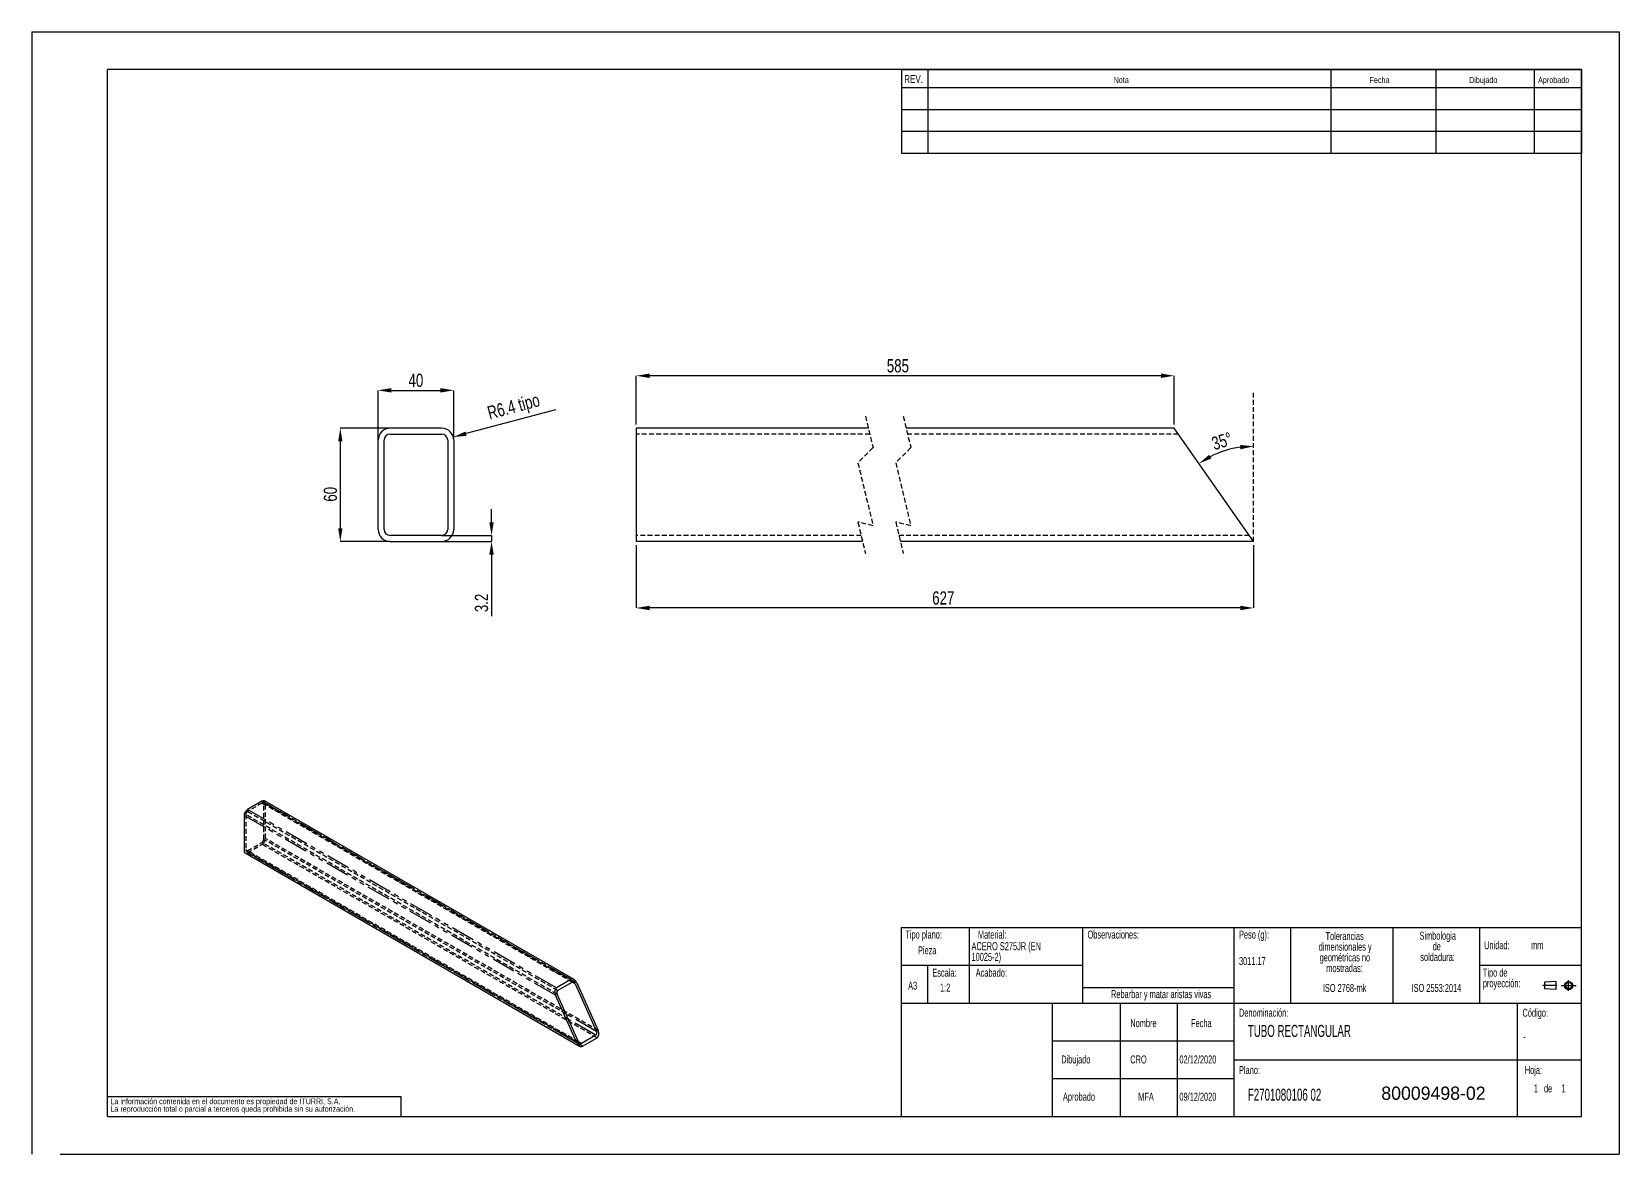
# Model space of a CAD drawing. Extents: x 0 to 2826, y 0 to 813.
# Drawn here: x 0 to 420, y 0 to 297 of the extents above; entities that cross this region are included whole.
import ezdxf

# ---------------------------------------------------------------- set-up
doc = ezdxf.new("R2010")
doc.units = 0
doc.header["$PDSIZE"] = -1
for name, pattern in [('SLD-CENTRADA-DOBLE', [12.7, 6.35, -1.27, 1.27, -1.27, 1.27, -1.27]), ('SLD-CENTRADA-TRAZOS-LARGOS', [19.05, 15.24, -1.27, 1.27, -1.27]), ('SLD-CONTINUA', [0]), ('SLD-DISCONTINUA', [1.905, 1.27, -0.635])]:
    doc.linetypes.add(name, pattern=pattern)
doc.layers.get('0').update_dxf_attribs({"linetype": 'CONTINUOUS'})
doc.layers.get('Defpoints').update_dxf_attribs({"linetype": 'CONTINUOUS'})
doc.layers.add('FORMATO', color=7, linetype='SLD-CONTINUA')
doc.layers.add('SLD-0', color=179, linetype='SLD-CONTINUA')
doc.styles.add('SLDTEXTSTYLE0', font='TXT', dxfattribs={"width": 0.605})
doc.styles.add('SLDTEXTSTYLE1', font='TXT', dxfattribs={"width": 0.75})
doc.dimstyles.new('SLDDIMSTYLE0', dxfattribs={"dimtxt": 3.5, "dimasz": 3.5, "dimexe": 0, "dimexo": 0.0625, "dimgap": 0.875, "dimtad": 1, "dimdec": 1, "dimlfac": 2, "dimrnd": 1e-09, "dimzin": 12, "dimdsep": 46, "dimtxsty": 'SLDTEXTSTYLE1', "dimsah": 1, "dimcen": 0.09, "dimadec": 0, "dimazin": 0, "dimtfac": 1, "dimtdec": 1, "dimtofl": 0, "dimtmove": 0, "dimatfit": 3, "dimfxl": 0, "dimtolj": 1, "dimtzin": 12, "dimarcsym": 0})
doc.dimstyles.new('SLDDIMSTYLE1', dxfattribs={"dimtxt": 3.5, "dimasz": 3.5, "dimexe": 0, "dimexo": 0.0625, "dimgap": 0.875, "dimtad": 1, "dimdec": 1, "dimlfac": 2, "dimrnd": 1e-09, "dimzin": 12, "dimdsep": 46, "dimtxsty": 'SLDTEXTSTYLE1', "dimsah": 1, "dimcen": 0.09, "dimadec": 0, "dimazin": 0, "dimtfac": 1, "dimtdec": 1, "dimtmove": 0, "dimatfit": 0, "dimfxl": 0, "dimtolj": 1, "dimtzin": 12, "dimarcsym": 0})
doc.dimstyles.new('SLDDIMSTYLE2', dxfattribs={"dimtxt": 3.5, "dimasz": 3.5, "dimexe": 0, "dimexo": 0.0625, "dimgap": 0.875, "dimtad": 1, "dimdec": 1, "dimlfac": 2, "dimrnd": 1e-09, "dimzin": 12, "dimdsep": 46, "dimtxsty": 'SLDTEXTSTYLE1', "dimsah": 1, "dimcen": 0, "dimadec": 0, "dimazin": 0, "dimtfac": 1, "dimtdec": 1, "dimtofl": 0, "dimtmove": 0, "dimatfit": 3, "dimfxl": 0, "dimtolj": 1, "dimtzin": 12, "dimarcsym": 0})

# ---------------------------------------------------------------- blocks, each defined once
blk = doc.blocks.new('BLOQUE3')
at = {"color": 7, "linetype": 'SLD-CENTRADA-TRAZOS-LARGOS'}
for p, q in [((397.92, 130.06), (394.8, 130.06)), ((398.88, 130.02), (402.16, 130.02)), ((400.52, 128.85), (400.52, 131.19))]:
    blk.add_line(p, q, dxfattribs=at)
at = {"color": 7, "linetype": 'SLD-CONTINUA'}
for p, q in [((397.68, 130.95), (395.23, 130.77)), ((395.23, 130.77), (395.23, 129.34)), ((397.68, 130.95), (397.68, 129.16)), ((397.68, 129.16), (395.23, 129.34))]:
    blk.add_line(p, q, dxfattribs=at)
for radius in [0.892, 0.713]:
    blk.add_circle((400.52, 130.02), radius, dxfattribs=at)
blk = doc.blocks.new('SW_NOTE_0')
at = {"layer": 'SLD-0', "color": 0, "attachment_point": 2, "style": 'SLDTEXTSTYLE0'}
for s, insert, char_height in [('dimensionales y', (7.54, -0.09), 2.1167), ('Tolerancias', (7.41, 2.73), 2.1167), ('geométricas no', (7.46, -2.92), 2.1167), ('mostradas:', (7.38, -5.74), 2.117)]:
    blk.add_mtext(s, dxfattribs=dict(at, insert=insert, char_height=char_height))
blk = doc.blocks.new('SW_NOTE_0_1')
at = {"layer": 'SLD-0', "color": 0, "attachment_point": 1, "style": 'SLDTEXTSTYLE0'}
for s, insert, char_height in [('Tipo de', (0, 2.73), 2.117), ('proyección:', (0, -0.09), 2.1167)]:
    blk.add_mtext(s, dxfattribs=dict(at, insert=insert, char_height=char_height))
blk = doc.blocks.new('SW_NOTE_0_2')
at = {"layer": 'SLD-0', "color": 0, "char_height": 2.117, "attachment_point": 2, "style": 'SLDTEXTSTYLE0'}
for s, insert in [('Simbologia', (7.11, 2.73)), ('de', (6.84, -0.09)), ('soldadura:', (7.06, -2.92))]:
    blk.add_mtext(s, dxfattribs=dict(at, insert=insert))
blk = doc.blocks.new('SW_NOTE_0_3')
at = {"layer": 'SLD-0', "color": 0, "attachment_point": 1, "style": 'SLDTEXTSTYLE0'}
for s, insert, char_height in [('ACERO S275JR (EN', (0, 2.73), 2.1167), ('10025-2)', (0, -0.09), 2.117)]:
    blk.add_mtext(s, dxfattribs=dict(at, insert=insert, char_height=char_height))
blk = doc.blocks.new('SW_NOTE_0_4')
at = {"layer": 'SLD-0', "color": 0, "char_height": 1.5, "attachment_point": 1, "style": 'SLDTEXTSTYLE1'}
for s, insert in [('La información contenida en el documento es propiedad de ITURRI, S.A.', (0, 1.93)), ('La reproducción total o parcial a terceros queda prohibida sin su autorización.', (0, -0.07))]:
    blk.add_mtext(s, dxfattribs=dict(at, insert=insert))
blk = doc.blocks.new('SW_NOTE_0_5')
at = {"layer": 'SLD-0', "color": 0, "attachment_point": 2, "style": 'SLDTEXTSTYLE0'}
for s, insert, char_height in [('dimensionales y', (7.54, -0.09), 2.1167), ('Tolerancias', (7.41, 2.73), 2.1167), ('geométricas no', (7.46, -2.92), 2.1167), ('mostradas:', (7.38, -5.74), 2.117)]:
    blk.add_mtext(s, dxfattribs=dict(at, insert=insert, char_height=char_height))
blk = doc.blocks.new('SW_NOTE_0_6')
at = {"layer": 'SLD-0', "color": 0, "attachment_point": 1, "style": 'SLDTEXTSTYLE0'}
for s, insert, char_height in [('Tipo de', (0, 2.73), 2.117), ('proyección:', (0, -0.09), 2.1167)]:
    blk.add_mtext(s, dxfattribs=dict(at, insert=insert, char_height=char_height))
blk = doc.blocks.new('SW_NOTE_0_7')
at = {"layer": 'SLD-0', "color": 0, "char_height": 2.117, "attachment_point": 2, "style": 'SLDTEXTSTYLE0'}
for s, insert in [('Simbologia', (7.11, 2.73)), ('de', (6.84, -0.09)), ('soldadura:', (7.06, -2.92))]:
    blk.add_mtext(s, dxfattribs=dict(at, insert=insert))
blk = doc.blocks.new('SW_NOTE_0_8')
at = {"layer": 'SLD-0', "color": 0, "attachment_point": 1, "style": 'SLDTEXTSTYLE0'}
for s, insert, char_height in [('ACERO S275JR (EN', (0, 2.73), 2.1167), ('10025-2)', (0, -0.09), 2.117)]:
    blk.add_mtext(s, dxfattribs=dict(at, insert=insert, char_height=char_height))
blk = doc.blocks.new('SW_NOTE_0_9')
at = {"layer": 'SLD-0', "color": 0, "char_height": 1.5, "attachment_point": 1, "style": 'SLDTEXTSTYLE1'}
for s, insert in [('La información contenida en el documento es propiedad de ITURRI, S.A.', (0, 1.93)), ('La reproducción total o parcial a terceros queda prohibida sin su autorización.', (0, -0.07))]:
    blk.add_mtext(s, dxfattribs=dict(at, insert=insert))
blk = doc.blocks.new('_D')
at = {"layer": 'Defpoints', "color": 0}
for p in [(159.94, 162.12), (323.23, 162.12), (159.94, 144.54)]:
    blk.add_point(p, dxfattribs=at)
at = {"layer": 'FORMATO', "color": 0, "lineweight": -2}
for p, q in [((159.94, 161.12), (159.94, 144.54)), ((323.23, 161.12), (323.23, 144.54)), ((319.73, 144.54), (163.44, 144.54))]:
    blk.add_line(p, q, dxfattribs=at)
at = {"layer": 'FORMATO', "color": 0}
for points in [[(163.44, 145.12), (163.44, 143.95), (159.94, 144.54)], [(319.73, 145.12), (319.73, 143.95), (323.23, 144.54)]]:
    blk.add_solid(points, dxfattribs=at)
at = {"layer": 'FORMATO', "color": 0, "insert": (241.16, 147.16), "char_height": 3.5, "attachment_point": 5, "style": 'SLDTEXTSTYLE1'}
blk.add_mtext('\\A1;627', dxfattribs=at)
blk = doc.blocks.new('_D_1')
at = {"layer": 'Defpoints', "color": 0}
for p in [(159.94, 205.98), (159.94, 192.12), (302.25, 192.12)]:
    blk.add_point(p, dxfattribs=at)
at = {"layer": 'FORMATO', "color": 0, "lineweight": -2}
for p, q in [((159.94, 193.12), (159.94, 205.98)), ((298.75, 205.98), (163.44, 205.98)), ((302.25, 193.12), (302.25, 205.98))]:
    blk.add_line(p, q, dxfattribs=at)
at = {"layer": 'FORMATO', "color": 0}
for points in [[(163.44, 206.56), (163.44, 205.39), (159.94, 205.98)], [(298.75, 206.56), (298.75, 205.39), (302.25, 205.98)]]:
    blk.add_solid(points, dxfattribs=at)
at = {"layer": 'FORMATO', "color": 0, "insert": (229.15, 208.6), "char_height": 3.5, "attachment_point": 5, "style": 'SLDTEXTSTYLE1'}
blk.add_mtext('\\A1;585', dxfattribs=at)
blk = doc.blocks.new('_D_2')
at = {"layer": 'Defpoints', "color": 0}
for p in [(111.64, 202.12), (91.64, 188.92), (111.64, 188.92)]:
    blk.add_point(p, dxfattribs=at)
at = {"layer": 'FORMATO', "color": 0, "lineweight": -2}
for p, q in [((91.64, 188.98), (91.64, 202.12)), ((95.14, 202.12), (108.14, 202.12)), ((111.64, 188.98), (111.64, 202.12))]:
    blk.add_line(p, q, dxfattribs=at)
at = {"layer": 'FORMATO', "color": 0}
for points in [[(95.14, 202.71), (95.14, 201.54), (91.64, 202.12)], [(108.14, 202.71), (108.14, 201.54), (111.64, 202.12)]]:
    blk.add_solid(points, dxfattribs=at)
at = {"layer": 'FORMATO', "color": 0, "insert": (101.64, 204.75), "char_height": 3.5, "attachment_point": 5, "style": 'SLDTEXTSTYLE1'}
blk.add_mtext('\\A1;40', dxfattribs=at)
blk = doc.blocks.new('_D_3')
at = {"layer": 'Defpoints', "color": 0}
for p in [(94.84, 192.12), (81.64, 162.12), (94.84, 162.12)]:
    blk.add_point(p, dxfattribs=at)
at = {"layer": 'FORMATO', "color": 0, "lineweight": -2}
for p, q in [((94.78, 192.12), (81.64, 192.12)), ((81.64, 188.62), (81.64, 165.62)), ((94.78, 162.12), (81.64, 162.12))]:
    blk.add_line(p, q, dxfattribs=at)
at = {"layer": 'FORMATO', "color": 0}
for points in [[(81.06, 188.62), (82.22, 188.62), (81.64, 192.12)], [(81.06, 165.62), (82.22, 165.62), (81.64, 162.12)]]:
    blk.add_solid(points, dxfattribs=at)
at = {"layer": 'FORMATO', "color": 0, "insert": (79.01, 174.62), "char_height": 3.5, "attachment_point": 5, "rotation": 90, "style": 'SLDTEXTSTYLE1'}
blk.add_mtext('\\A1;60', dxfattribs=at)
blk = doc.blocks.new('_D_4')
at = {"layer": 'Defpoints', "color": 0}
for p in [(108.44, 163.72), (108.44, 162.12), (121.64, 163.72)]:
    blk.add_point(p, dxfattribs=at)
at = {"layer": 'FORMATO', "color": 0, "lineweight": -2}
for p, q in [((121.64, 167.22), (121.64, 170.72)), ((108.5, 163.72), (121.64, 163.72)), ((108.5, 162.12), (121.64, 162.12)), ((121.64, 163.72), (121.64, 162.12)), ((121.64, 158.62), (121.64, 142.37))]:
    blk.add_line(p, q, dxfattribs=at)
at = {"layer": 'FORMATO', "color": 0}
for points in [[(121.06, 167.22), (122.22, 167.22), (121.64, 163.72)], [(121.06, 158.62), (122.22, 158.62), (121.64, 162.12)]]:
    blk.add_solid(points, dxfattribs=at)
at = {"layer": 'FORMATO', "color": 0, "insert": (119.01, 145.87), "char_height": 3.5, "attachment_point": 5, "rotation": 90, "style": 'SLDTEXTSTYLE1'}
blk.add_mtext('\\A1;3.2', dxfattribs=at)
blk = doc.blocks.new('_D_5')
at = {"layer": 'Defpoints', "color": 0}
for p in [(111.53, 189.75), (108.44, 188.92)]:
    blk.add_point(p, dxfattribs=at)
at = {"layer": 'FORMATO', "color": 0, "lineweight": -2}
blk.add_line((138.58, 197), (114.91, 190.66), dxfattribs=at)
at = {"layer": 'FORMATO', "color": 0}
blk.add_solid([(114.76, 191.22), (115.06, 190.09), (111.53, 189.75)], dxfattribs=at)
at = {"layer": 'FORMATO', "color": 0, "insert": (127.6, 197.38), "char_height": 3.5, "attachment_point": 5, "rotation": 15, "style": 'SLDTEXTSTYLE1'}
blk.add_mtext('\\A1;R6.4 tipo', dxfattribs=at)
blk = doc.blocks.new('*D21')
at = {"layer": 'Defpoints', "color": 0}
for p in [(323.23, 202.12), (302.25, 192.12), (318.14, 186.81), (323.23, 162.12), (323.26, 162.12)]:
    blk.add_point(p, dxfattribs=at)
at = {"layer": 'FORMATO', "color": 0, "lineweight": -2}
blk.add_arc((323.23, 162.15), 25.17, 97.9724, 117.0276, dxfattribs=at)
at = {"layer": 'FORMATO', "color": 0}
for points in [[(312.1, 184.08), (311.49, 185.08), (308.8, 182.77)], [(319.7, 187.67), (319.78, 186.5), (323.23, 187.33)]]:
    blk.add_solid(points, dxfattribs=at)
at = {"layer": 'FORMATO', "color": 0, "insert": (314.88, 188.67), "char_height": 3.5, "attachment_point": 5, "rotation": 17.5, "style": 'SLDTEXTSTYLE1'}
blk.add_mtext('\\A1;35°', dxfattribs=at)

msp = doc.modelspace()

# ---------------------------------------------------------------- linework, layer by layer
at = {"color": 7, "linetype": 'SLD-CONTINUA'}
for p, q in [((0, 297), (420, 297)), ((0, 297), (0, -0.001)), ((420, 297), (420, 0)), ((410, 287), (20, 287)), ((20, 10), (20, 287)), ((410, 10), (410, 287)), ((108.439, 192.122), (94.839, 192.122)), ((94.839, 190.522), (108.439, 190.522)), ((159.942, 192.122), (159.942, 188.922)), ((221.342, 192.122), (159.942, 192.122)), ((302.25, 192.122), (231.342, 192.122)), ((91.639, 165.322), (91.639, 188.922)), ((93.239, 165.322), (93.239, 188.922)), ((110.039, 188.922), (110.039, 165.322)), ((111.639, 188.922), (111.639, 165.322)), ((159.942, 188.922), (159.942, 165.322)), ((159.942, 165.322), (159.942, 162.122)), ((108.439, 163.722), (94.839, 163.722)), ((94.839, 162.122), (108.439, 162.122)), ((219.819, 162.122), (159.942, 162.122)), ((323.256, 162.122), (229.819, 162.122)), ((60.916, 93.424), (57.069, 91.203)), ((143.481, 46.193), (61.556, 93.487)), ((56.164, 89.636), (56.164, 80.295)), ((56.429, 79.709), (144.915, 28.627)), ((230, 60), (410, 60)), ((230, 60), (230, 10)), ((142.656, 46.237), (138.809, 44.016)), ((144.202, 29.472), (138.538, 42.083)), ((144.654, 29.733), (138.99, 42.344)), ((139.126, 43.311), (142.972, 45.531)), ((143.742, 45.087), (149.406, 32.476)), ((144.194, 45.348), (149.859, 32.737)), ((149.27, 31.509), (145.424, 29.289)), ((145.741, 28.583), (149.587, 30.804)), ((20, 10), (410, 10)), ((7.531, 0), (420, 0))]:
    msp.add_line(p, q, dxfattribs=at)
at = {"color": 7, "linetype": 'SLD-DISCONTINUA'}
for p, q in [((323.234, 162.125), (323.234, 202.125)), ((220.58, 195.297), (222.58, 186.96)), ((230.58, 195.297), (232.58, 186.96)), ((221.726, 190.522), (159.942, 190.522)), ((303.37, 190.522), (231.726, 190.522)), ((222.58, 186.96), (218.58, 182.96)), ((232.58, 186.96), (228.58, 182.96)), ((218.58, 182.96), (222.58, 166.285)), ((228.58, 182.96), (232.58, 166.285)), ((222.58, 166.285), (218.58, 167.285)), ((218.58, 167.285), (220.58, 158.947)), ((232.58, 166.285), (228.58, 167.285)), ((228.58, 167.285), (230.58, 158.947)), ((219.435, 163.722), (159.942, 163.722)), ((322.136, 163.722), (229.435, 163.722)), ((60.916, 92.901), (57.069, 90.681)), ((142.972, 45.531), (60.916, 92.901)), ((143.385, 45.509), (61.236, 92.933)), ((61.369, 83.299), (61.369, 92.64)), ((142.972, 45.531), (61.369, 92.64)), ((61.821, 83.56), (61.821, 92.901)), ((144.194, 45.348), (61.821, 92.901)), ((56.617, 89.897), (56.617, 80.556)), ((138.99, 42.344), (56.617, 89.897)), ((139.126, 43.311), (57.069, 90.681)), ((144.654, 29.733), (56.617, 80.556)), ((56.749, 80.263), (145.011, 29.31)), ((57.069, 80.294), (60.916, 82.515)), ((57.069, 79.772), (60.916, 81.993)), ((144.654, 29.733), (57.069, 80.294)), ((141.961, 35.729), (60.916, 82.515)), ((149.587, 30.804), (60.916, 81.993)), ((141.328, 37.14), (61.369, 83.299)), ((149.859, 32.737), (61.821, 83.56)), ((145.741, 28.583), (57.069, 79.772))]:
    msp.add_line(p, q, dxfattribs=at)
msp.add_line((323.256, 162.122), (302.25, 192.122))
at = {"color": 8, "linetype": 'SLD-CENTRADA-DOBLE'}
for p, q in [((142.656, 46.237), (60.916, 93.424)), ((138.538, 42.083), (56.164, 89.636)), ((138.809, 44.016), (57.069, 91.203)), ((144.202, 29.472), (56.164, 80.295)), ((143.742, 45.087), (142.972, 45.531)), ((149.406, 32.476), (141.328, 37.14)), ((149.27, 31.509), (141.961, 35.729)), ((145.424, 29.289), (144.654, 29.733))]:
    msp.add_line(p, q, dxfattribs=at)
at = {"color": 7, "linetype": 'SLD-CONTINUA'}
for centre, radius, start, end in [((94.839, 188.922), 3.2, 90, 180), ((94.839, 188.922), 1.6, 90, 180), ((108.439, 188.922), 3.2, 0, 90), ((108.439, 188.922), 1.6, 360, 90), ((94.839, 165.322), 3.2, 180, 270), ((94.839, 165.322), 1.6, 180, 270), ((108.439, 165.322), 3.2, 270, 0), ((108.439, 165.322), 1.6, 270, 0), ((61.291, 92.901), 0.644, 65.6929, 125.61755), ((58.129, 89.546), 1.967, 122.60548, 177.39452), ((56.773, 80.217), 0.614, 172.74527, 235.94255)]:
    msp.add_arc(centre, radius, start, end, dxfattribs=at)
at = {"color": 7, "linetype": 'SLD-DISCONTINUA'}
for centre, radius, start, end in [((61.093, 92.685), 0.279, 350.78594, 129.20322), ((61.212, 92.979), 0.614, 352.74527, 55.94255), ((57.599, 89.852), 0.984, 122.6055, 177.39453), ((56.893, 80.511), 0.279, 170.78594, 309.20322), ((59.856, 83.65), 1.967, 302.60548, 357.39452), ((60.386, 83.344), 0.984, 302.6055, 357.39453), ((56.695, 80.295), 0.644, 245.6929, 305.61755)]:
    msp.add_arc(centre, radius, start, end, dxfattribs=at)
at = {"color": 7, "linetype": 'SLD-CONTINUA'}
for centre, major_axis, start_param, end_param in [((143.289, 44.826), (-0.518, 1.465), 4.8356738, 6.4064701), ((139.443, 42.605), (-0.518, 1.465), 0.1232848, 1.6940811), ((139.443, 42.605), (-0.259, 0.732), 0.1232848, 1.6940811), ((143.289, 44.826), (-0.259, 0.732), 4.8356738, 6.4064701), ((145.107, 29.994), (-0.518, 1.465), 1.6940811, 3.2648775), ((145.107, 29.994), (-0.259, 0.732), 1.6940811, 3.2648775), ((148.954, 32.215), (-0.259, 0.732), 3.2648775, 4.8356738), ((148.954, 32.215), (-0.518, 1.465), 3.2648775, 4.8356738)]:
    msp.add_ellipse(centre, major_axis=major_axis, ratio=0.6665152, start_param=start_param, end_param=end_param, dxfattribs=at)
at = {"layer": 'FORMATO'}
for p, q in [((230.091, 287), (410, 287)), ((230.091, 287), (230.091, 264.866)), ((237.034, 287), (237.034, 264.866)), ((343.657, 287), (343.657, 264.866)), ((371.462, 287), (371.462, 264.866)), ((397.513, 287), (397.513, 264.866)), ((410, 287), (410, 264.866)), ((230.091, 282.266), (410, 282.266)), ((230.091, 276.466), (410, 276.466)), ((230.091, 270.666), (410, 270.666)), ((230.091, 264.866), (410, 264.866))]:
    msp.add_line(p, q, dxfattribs=at)
at = {"layer": 'SLD-0'}
for p, q in [((248, 60), (248, 40)), ((278, 60), (278, 40)), ((318, 60), (318, 40)), ((333, 60), (333, 40)), ((360.082, 60), (360.082, 40)), ((383, 60), (383, 40)), ((230, 50), (248, 50)), ((237, 50), (237, 40)), ((248, 50), (278, 50)), ((383, 50), (410, 50)), ((278, 44.158), (318, 44.158)), ((230, 40), (410, 40)), ((270, 40), (270, 10)), ((288, 40), (288, 10)), ((303, 40), (303, 10)), ((318, 40), (318, 10)), ((393, 40), (393, 10)), ((270, 30), (318, 30)), ((318, 25), (393, 25)), ((393, 25), (410, 25)), ((270, 20), (318, 20)), ((20.002, 15.245), (97.629, 15.245)), ((97.629, 15.245), (97.629, 10))]:
    msp.add_line(p, q, dxfattribs=at)

# ---------------------------------------------------------------- block references
at = {"color": 7, "linetype": 'Continuous', "xscale": 1.2, "yscale": 1.2, "zscale": 1.2}
msp.add_blockref('BLOQUE3', (-74.011, -111.408), dxfattribs=at)
msp.add_blockref('BLOQUE3', (-74.011, -111.408), dxfattribs=at)
at = {"layer": 'SLD-0'}
for name, p in [('SW_NOTE_0', (339.945, 56.056)), ('SW_NOTE_0_5', (339.945, 56.056)), ('SW_NOTE_0_2', (364.873, 56.166)), ('SW_NOTE_0_7', (364.873, 56.166)), ('SW_NOTE_0_3', (248.635, 53.377)), ('SW_NOTE_0_8', (248.635, 53.377)), ('SW_NOTE_0_1', (383.914, 46.391)), ('SW_NOTE_0_6', (383.914, 46.391)), ('SW_NOTE_0_4', (20.838, 12.819)), ('SW_NOTE_0_9', (20.838, 12.819))]:
    msp.add_blockref(name, p, dxfattribs=at)

# ---------------------------------------------------------------- texts
at = {"insert": (357.053, 17.904), "char_height": 3.5, "width": 30.0125, "attachment_point": 1}
msp.add_mtext('80009498-02', dxfattribs=at)
at = {"layer": 'FORMATO', "attachment_point": 1, "style": 'SLDTEXTSTYLE1'}
for s, insert, char_height in [('REV.', (230.836, 285.552), 2.1167), ('Nota', (286.224, 285.026), 1.5875), ('Fecha', (353.926, 285.026), 1.5875), ('Dibujado', (380.261, 285.026), 1.5875), ('Aprobado', (398.51, 285.026), 1.5875)]:
    msp.add_mtext(s, dxfattribs=dict(at, insert=insert, char_height=char_height))
at = {"layer": 'SLD-0', "style": 'SLDTEXTSTYLE0'}
for s, insert, char_height, attachment_point in [('Tipo plano:', (231.129, 59.181), 2.11667, 1), ('Tipo plano:', (231.129, 59.181), 2.11667, 1), ('Material:', (250.33, 59.181), 2.1167, 1), ('Material:', (250.33, 59.181), 2.1167, 1), ('Observaciones:', (279.339, 59.181), 2.11667, 1), ('Observaciones:', (279.339, 59.181), 2.11667, 1), ('Peso (g):', (319.403, 59.181), 2.1167, 1), ('Peso (g):', (319.403, 59.181), 2.1167, 1), ('Pieza', (234.473, 55.019), 2.1167, 1), ('Pieza', (234.473, 55.019), 2.1167, 1), ('Unidad:', (384.246, 56.371), 2.1167, 1), ('Unidad:', (384.246, 56.371), 2.1167, 1), ('mm', (396.662, 56.371), 2.1167, 1), ('mm', (396.662, 56.371), 2.1167, 1), ('3011.17', (319.403, 52.181), 2.1167, 1), ('3011.17', (319.403, 52.181), 2.1167, 1), ('Escala:', (238.263, 49.101), 2.1167, 1), ('Escala:', (238.263, 49.101), 2.1167, 1), ('Acabado:', (249.738, 49.101), 2.1167, 1), ('Acabado:', (249.738, 49.101), 2.1167, 1), ('A3', (231.859, 45.674), 2.1167, 1), ('A3', (231.859, 45.674), 2.1167, 1), ('1:2', (240.29, 45.135), 2.1167, 1), ('1:2', (240.29, 45.135), 2.1167, 1), ('Rebarbar y matar aristas vivas', (298.785, 43.424), 2.11667, 2), ('Rebarbar y matar aristas vivas', (298.785, 43.424), 2.11667, 2), ('ISO 2768-mk', (347.337, 45.06), 2.11667, 2), ('ISO 2768-mk', (347.337, 45.06), 2.11667, 2), ('ISO 2553:2014', (371.625, 45.06), 2.11667, 2), ('ISO 2553:2014', (371.625, 45.06), 2.11667, 2), ('Denominación:', (319.403, 38.514), 2.11667, 1), ('Denominación:', (319.403, 38.514), 2.11667, 1), ('Código:', (394.398, 38.514), 2.1167, 1), ('Código:', (394.398, 38.514), 2.1167, 1), ('Nombre', (290.638, 35.755), 2.1167, 1), ('Nombre', (290.638, 35.755), 2.1167, 1), ('Fecha', (306.708, 35.755), 2.1167, 1), ('Fecha', (306.708, 35.755), 2.1167, 1), ('TUBO RECTANGULAR', (321.739, 34.217), 3.175, 1), ('TUBO RECTANGULAR', (321.739, 34.217), 3.175, 1), ('-', (394.586, 32.193), 2.117, 1), ('-', (394.586, 32.193), 2.117, 1), ('Dibujado', (272.373, 26.14), 2.1167, 1), ('Dibujado', (272.373, 26.14), 2.1167, 1), ('CRO', (290.638, 26.14), 2.1167, 1), ('02/12/2020', (303.629, 26.14), 2.1167, 1), ('Plano:', (319.403, 23.338), 2.1167, 1), ('Plano:', (319.403, 23.338), 2.1167, 1), ('Hoja:', (395.014, 23.338), 2.1167, 1), ('Hoja:', (395.014, 23.338), 2.1167, 1), ('F2701080106 02', (321.739, 17.347), 3.175, 1), ('F2701080106 02', (321.739, 17.347), 3.175, 1), ('1', (397.413, 18.475), 2.117, 1), ('1', (397.413, 18.475), 2.117, 1), ('1', (397.413, 18.475), 2.117, 1), ('1', (397.413, 18.475), 2.117, 1), ('de', (400.078, 18.475), 2.1167, 1), ('de', (400.078, 18.475), 2.1167, 1), ('de', (400.078, 18.475), 2.1167, 1), ('de', (400.078, 18.475), 2.1167, 1), ('1', (404.731, 18.475), 2.117, 1), ('1', (404.731, 18.475), 2.117, 1), ('1', (404.731, 18.475), 2.117, 1), ('1', (404.731, 18.475), 2.117, 1), ('Aprobado', (272.825, 16.282), 2.1167, 1), ('Aprobado', (272.825, 16.282), 2.1167, 1), ('MFA', (292.735, 16.282), 2.1167, 1), ('09/12/2020', (303.629, 16.282), 2.1167, 1)]:
    msp.add_mtext(s, dxfattribs=dict(at, insert=insert, char_height=char_height, attachment_point=attachment_point))

# ---------------------------------------------------------------- dimensions: what is measured, and where the dimension line sits
at = {"layer": 'FORMATO', "color": 7}
for base, p1, p2, text, picture, middle in [((159.942, 205.976), (302.25, 192.122), (159.942, 192.122), '585', '_D_1', (229.153, 205.976)), ((159.942, 144.537), (323.234, 162.125), (159.942, 162.122), '627', '_D', (241.161, 144.537))]:
    dim = msp.add_linear_dim(base=base, p1=p1, p2=p2, text=text, dimstyle='SLDDIMSTYLE0', override={"dimexo": 1}, dxfattribs=at)
    dim.commit()
    dim.dimension.update_dxf_attribs({"geometry": picture, "text_midpoint": middle, "dimtype": 160})
dim = msp.add_linear_dim(base=(111.639, 202.122), p1=(91.639, 188.922), p2=(111.639, 188.922), dimstyle='SLDDIMSTYLE0', dxfattribs=at)
dim.commit()
dim.dimension.update_dxf_attribs({"geometry": '_D_2', "text_midpoint": (101.639, 202.122), "dimtype": 160})
dim = msp.add_radius_dim(center=(108.439, 188.922), mpoint=(111.53, 189.751), text='<> tipo', dimstyle='SLDDIMSTYLE2', dxfattribs=at)
dim.commit()
dim.dimension.update_dxf_attribs({"geometry": '_D_5', "text_midpoint": (128.434, 194.28)})
dim = msp.add_angular_dim_2l(base=(318.144, 186.807), line1=((323.234, 162.125), (323.234, 202.125)), line2=((323.256, 162.122), (302.25, 192.122)), dimstyle='SLDDIMSTYLE0', dxfattribs=at)
dim.commit()
dim.dimension.update_dxf_attribs({"geometry": '*D21', "text_midpoint": (314.875, 188.666)})
for base, p1, p2, dimstyle, picture, middle in [((81.639, 162.122), (94.839, 192.122), (94.839, 162.122), 'SLDDIMSTYLE0', '_D_3', (81.639, 174.622)), ((121.639, 163.722), (108.439, 162.122), (108.439, 163.722), 'SLDDIMSTYLE1', '_D_4', (121.639, 145.866))]:
    dim = msp.add_linear_dim(base=base, p1=p1, p2=p2, angle=90, dimstyle=dimstyle, dxfattribs=at)
    dim.commit()
    dim.dimension.update_dxf_attribs({"geometry": picture, "text_midpoint": middle, "dimtype": 160})

doc.saveas('drawing.dxf')
